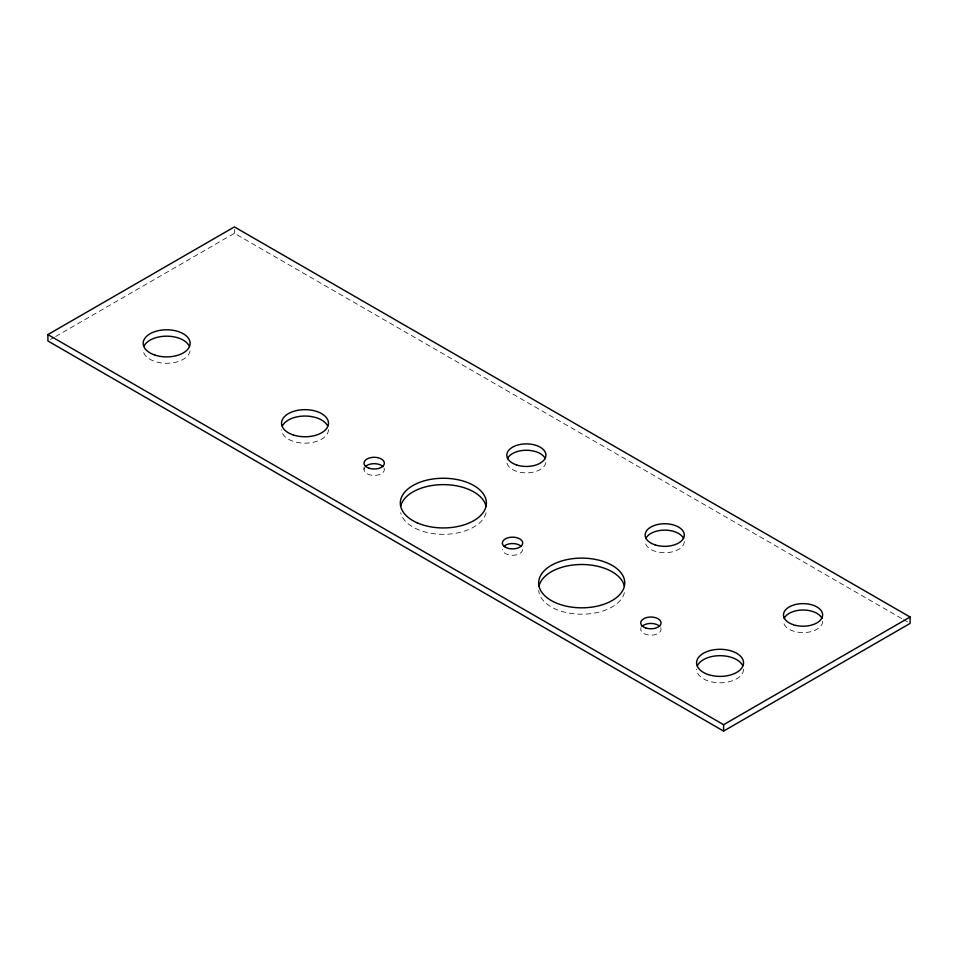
<?xml version="1.0" encoding="UTF-8"?>
<svg xmlns="http://www.w3.org/2000/svg" width="958" height="958" viewBox="0 0 958 958"><rect width="100%" height="100%" fill="white"/><g stroke="black" fill="none" stroke-linecap="round" stroke-linejoin="round"><path stroke-width="0.72" stroke-dasharray="4.79 3.59" d="M50.487 339.479L54.378 337.24M55.672 336.486L234.399 233.297L902.328 618.928M903.634 619.682L907.513 621.922M364.004 466.989L364.004 469.54M234.399 229.465L234.399 233.297M384.014 468.019A10.179 5.88 0 0 1 374.183 475.419A10.179 5.88 0 0 1 364.351 468.019M328.486 429.603A23.483 13.556 0 0 1 305.003 443.159A23.483 13.556 0 0 1 281.532 429.603M190.043 350.903A23.483 13.556 0 0 1 165.638 363.274A23.483 13.556 0 0 1 143.173 349.73M522.709 549.425A10.179 5.88 0 0 1 512.53 555.293A10.179 5.88 0 0 1 502.363 549.425M545.856 462.534A19.567 11.292 0 0 1 525.511 472.845A19.567 11.292 0 0 1 506.806 461.552M684.287 541.438A19.567 11.292 0 0 1 664.72 552.73A19.567 11.292 0 0 1 645.153 541.438M822.635 621.311A19.567 11.292 0 0 1 803.067 632.603A19.567 11.292 0 0 1 783.5 621.311M743.54 669.235A23.483 13.556 0 0 1 720.057 682.791A23.483 13.556 0 0 1 696.574 669.235M660.709 627.777A10.179 5.88 0 0 1 650.889 635.166A10.179 5.88 0 0 1 641.058 627.777M624.388 592.607A43.05 24.848 0 0 1 579.829 614.186A43.05 24.848 0 0 1 538.707 590.439M486.029 512.722A43.05 24.848 0 0 1 443.362 534.336A43.05 24.848 0 0 1 400.684 512.722"/><path stroke-width="1.44" d="M47.9 334.581L234.399 226.914L910.1 617.024L910.1 623.418L723.601 731.086L47.9 340.976L47.9 334.581L723.601 724.703L910.1 617.024M723.601 724.703L723.601 731.086M624.388 586.212A43.05 24.848 0 0 1 555.508 602.69A43.05 24.848 0 0 1 565.232 560.011A43.05 24.848 0 0 1 624.388 586.212A43.05 24.848 0 0 0 581.71 564.501A43.05 24.848 0 0 0 539.031 586.116M365.369 466.606A10.179 5.88 0 0 1 382.996 466.606M282.323 426.094A23.483 13.556 0 0 1 305.003 416.047A23.483 13.556 0 0 1 327.684 426.094M143.975 346.221A23.483 13.556 0 0 1 166.656 336.174A23.483 13.556 0 0 1 189.337 346.221M503.716 546.479A10.179 5.88 0 0 1 521.344 546.479M507.465 458.631A19.567 11.292 0 0 1 526.373 450.26A19.567 11.292 0 0 1 545.27 458.631M645.824 538.504A19.567 11.292 0 0 1 664.72 530.133A19.567 11.292 0 0 1 683.617 538.504M784.171 618.389A19.567 11.292 0 0 1 803.067 610.018A19.567 11.292 0 0 1 821.964 618.389M697.376 665.726A23.483 13.556 0 0 1 720.057 655.679A23.483 13.556 0 0 1 742.737 665.726M642.076 626.364A10.179 5.88 0 0 1 659.691 626.364M400.684 506.243A43.05 24.848 0 0 1 443.362 484.628A43.05 24.848 0 0 1 486.029 506.243M708.321 674.588A23.483 13.556 0 0 0 743.54 662.84A23.483 13.556 0 0 0 708.321 651.105A23.483 13.556 0 0 0 708.321 674.588M293.268 434.956A23.483 13.556 0 0 0 328.486 423.22A23.483 13.556 0 0 0 293.268 411.473A23.483 13.556 0 0 0 293.268 434.956M154.921 355.083A23.483 13.556 0 0 0 190.139 343.335A23.483 13.556 0 0 0 154.921 331.6A23.483 13.556 0 0 0 154.921 355.083M793.284 624.7A19.567 11.292 0 0 0 822.635 614.916A19.567 11.292 0 0 0 793.284 605.133A19.567 11.292 0 0 0 793.284 624.7M654.937 544.827A19.567 11.292 0 0 0 684.287 535.043A19.567 11.292 0 0 0 654.937 525.259A19.567 11.292 0 0 0 654.937 544.827M516.59 464.953A19.567 11.292 0 0 0 545.928 455.17A19.567 11.292 0 0 0 516.59 445.386A19.567 11.292 0 0 0 516.59 464.953M505.333 547.186A10.179 5.88 0 0 0 522.361 544.551A10.179 5.88 0 0 0 509.896 537.354A10.179 5.88 0 0 0 505.333 547.186M645.8 627.993A10.179 5.88 0 0 0 661.056 622.904A10.179 5.88 0 0 0 645.8 617.814A10.179 5.88 0 0 0 645.8 627.993M369.093 468.246A10.179 5.88 0 0 0 384.362 463.157A10.179 5.88 0 0 0 369.093 458.068A10.179 5.88 0 0 0 369.093 468.246M417.149 522.805A43.05 24.848 0 0 0 486.029 506.339A43.05 24.848 0 0 0 426.885 480.138A43.05 24.848 0 0 0 417.149 522.805"/></g></svg>
